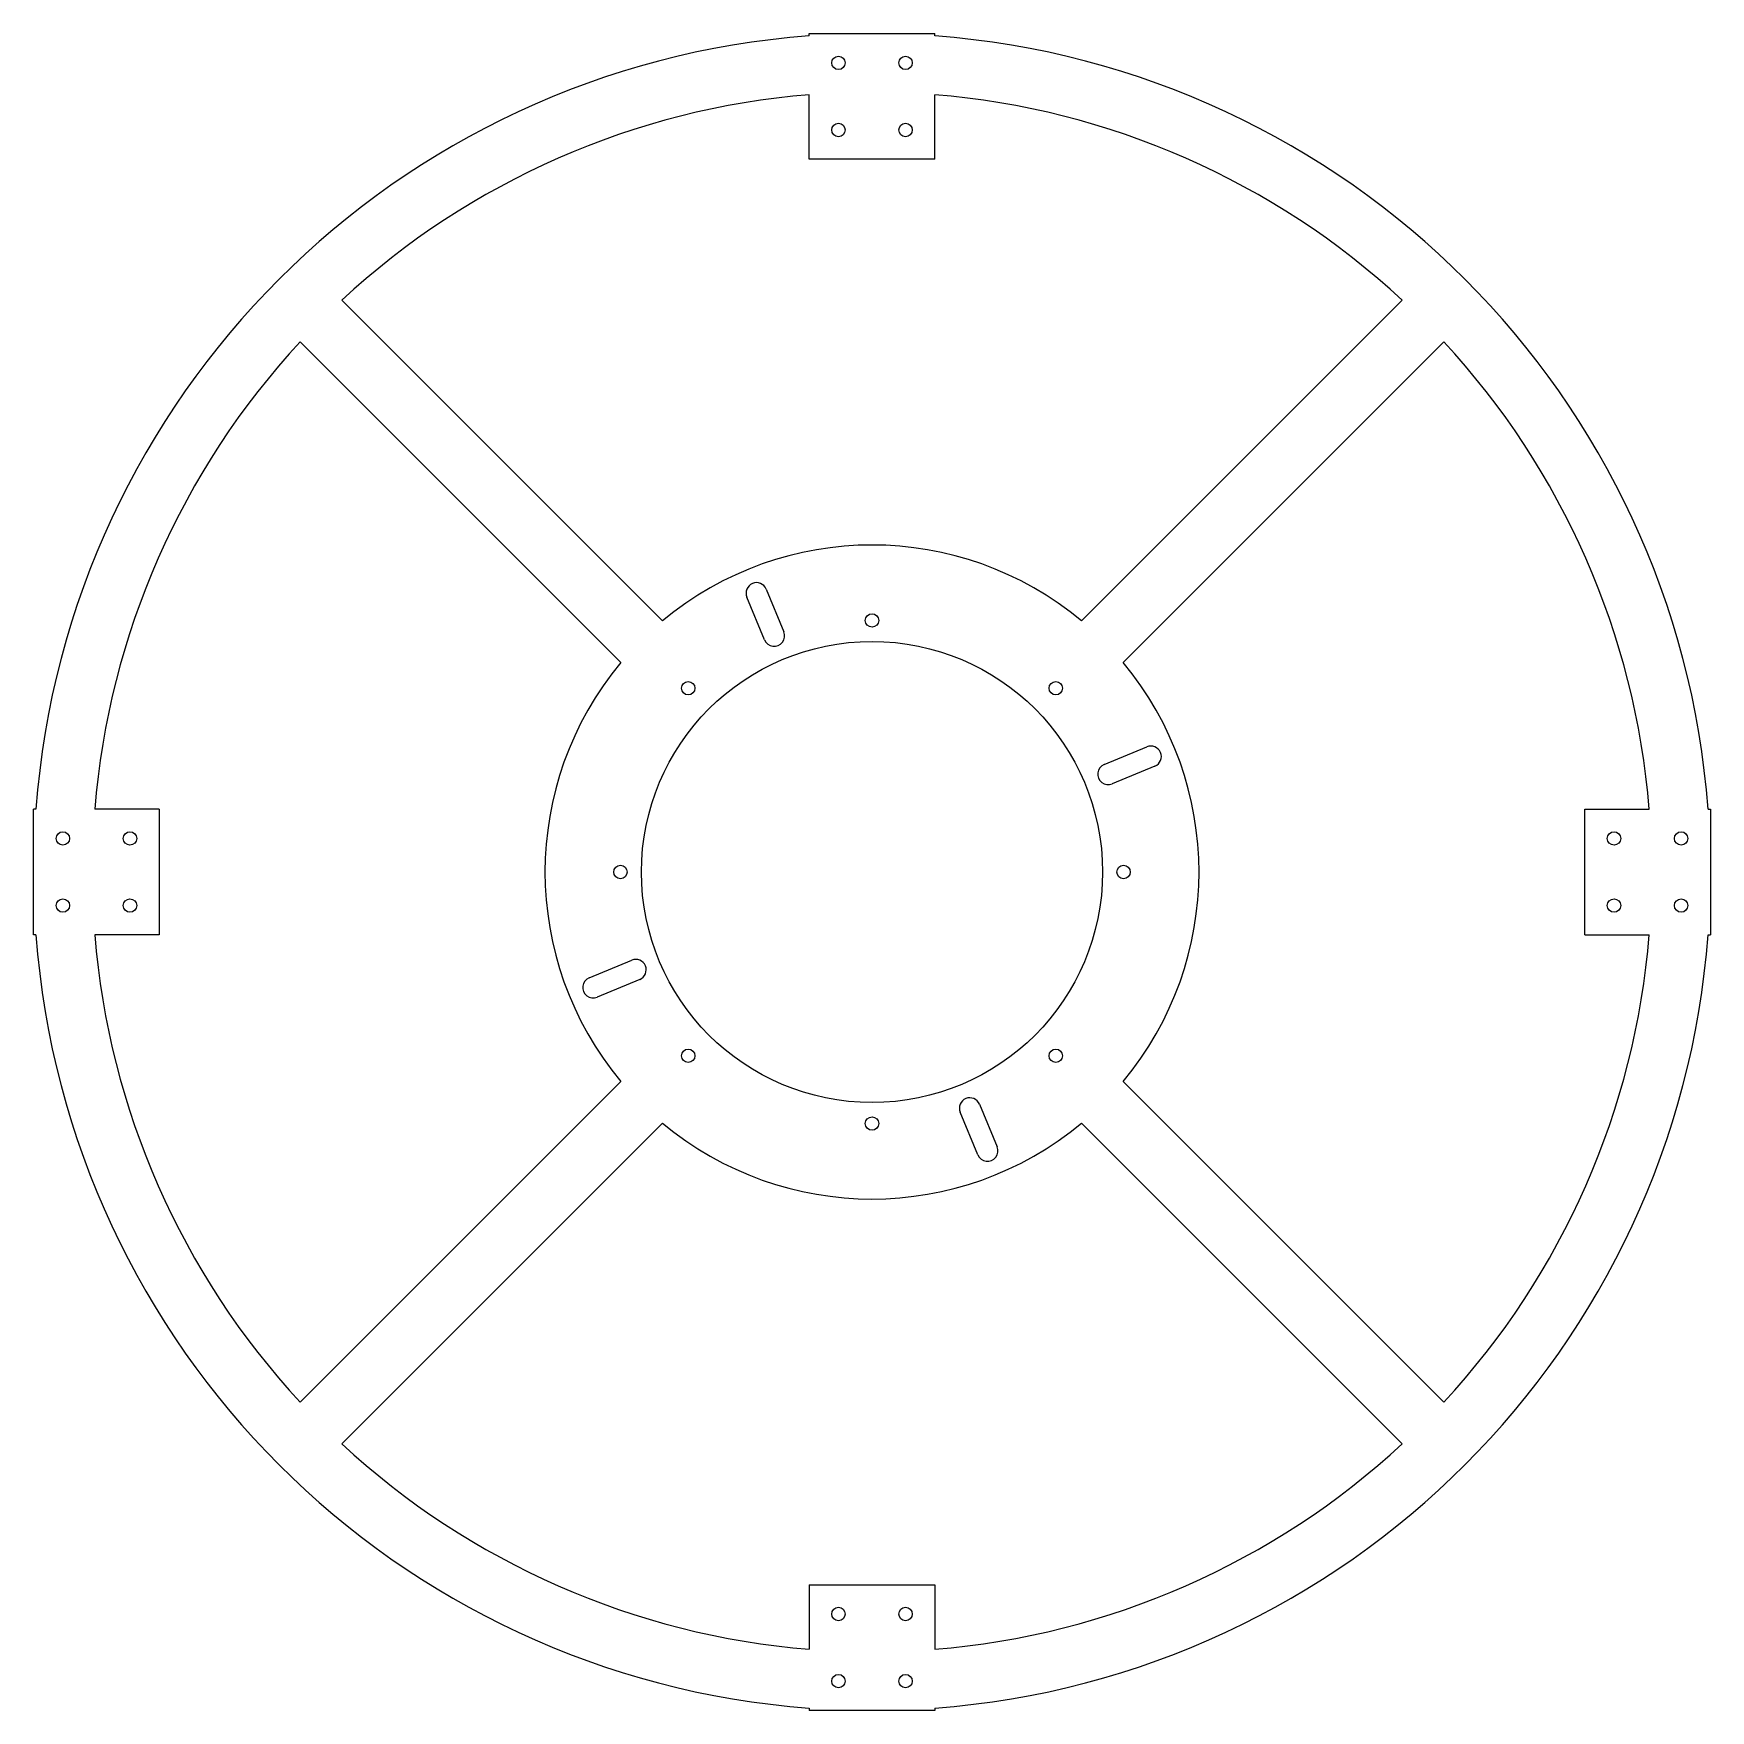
# Model space of a CAD drawing. Header units: millimetres. Extents: x -200 to 200, y -200 to 200.
import ezdxf

# ---------------------------------------------------------------- set-up
doc = ezdxf.new("R2010")
doc.units = ezdxf.units.MM

msp = doc.modelspace()

# ---------------------------------------------------------------- linework, layer by layer
for p, q in [((-15, 199.44), (-15, 200)), ((-15, 200), (15, 200)), ((15, 199.44), (15, 200)), ((-15, 170), (-15, 185.39)), ((15, 170), (15, 185.39)), ((15, 170), (-15, 170)), ((-49.98, 59.88), (-126.48, 136.38)), ((49.98, 59.88), (126.48, 136.38)), ((-59.88, 49.98), (-136.38, 126.48)), ((59.88, 49.98), (136.38, 126.48)), ((-25.65, 55.4), (-29.86, 65.56)), ((-25.24, 67.48), (-21.03, 57.31)), ((55.4, 25.65), (65.56, 29.86)), ((67.48, 25.24), (57.31, 21.03)), ((-200, -15), (-200, 15)), ((-199.44, 15), (-200, 15)), ((-170, 15), (-185.39, 15)), ((-170, 15), (-170, -15)), ((170, -15), (170, 15)), ((170, 15), (185.39, 15)), ((199.44, 15), (200, 15)), ((200, 15), (200, -15)), ((-199.44, -15), (-200, -15)), ((-170, -15), (-185.39, -15)), ((170, -15), (185.39, -15)), ((199.44, -15), (200, -15)), ((-67.48, -25.24), (-57.31, -21.03)), ((-55.4, -25.65), (-65.56, -29.86)), ((-59.88, -49.98), (-136.38, -126.48)), ((59.88, -49.98), (136.38, -126.48)), ((25.65, -55.4), (29.86, -65.56)), ((-49.98, -59.88), (-126.48, -136.38)), ((25.24, -67.48), (21.03, -57.31)), ((49.98, -59.88), (126.48, -136.38)), ((-15, -170), (-15, -185.39)), ((-15, -170), (15, -170)), ((15, -170), (15, -185.39)), ((-15, -199.44), (-15, -200)), ((15, -200), (-15, -200)), ((15, -199.44), (15, -200))]:
    msp.add_line(p, q)
for centre, radius in [((-8, 193), 1.6), ((8, 193), 1.6), ((-8, 177), 1.6), ((8, 177), 1.6), ((0, 60), 1.6), ((0, 0), 55), ((-43.84, 43.84), 1.6), ((43.84, 43.84), 1.6), ((-193, 8), 1.6), ((-177, 8), 1.6), ((177, 8), 1.6), ((193, 8), 1.6), ((-60, 0), 1.6), ((60, 0), 1.6), ((-193, -8), 1.6), ((-177, -8), 1.6), ((177, -8), 1.6), ((193, -8), 1.6), ((-43.84, -43.84), 1.6), ((43.84, -43.84), 1.6), ((0, -60), 1.6), ((-8, -177), 1.6), ((8, -177), 1.6), ((-8, -193), 1.6), ((8, -193), 1.6)]:
    msp.add_circle(centre, radius)
for centre, radius, start, end in [((0, 0), 200, 94.3012, 175.6988), ((0, 0), 200, 4.3012, 85.6988), ((0, 0), 186, 94.6257, 132.8432), ((0, 0), 186, 47.1568, 85.3743), ((0, 0), 186, 137.1568, 175.3743), ((0, 0), 186, 364.6257, 402.8432), ((0, 0), 78, -309.8511, -230.1489), ((-27.55, 66.52), 2.5, 22.5, 202.5), ((-23.34, 56.36), 2.5, -157.5, 22.5), ((0, 0), 78, -219.8511, -140.1489), ((0, 0), 78, -39.8511, 39.8511), ((66.52, 27.55), 2.5, -67.5, 112.5), ((56.36, 23.34), 2.5, 112.5, 292.5), ((0, 0), 200, 184.3012, 265.6988), ((0, 0), 186, 184.6257, 222.8432), ((0, 0), 200, 274.3012, 355.6988), ((0, 0), 186, 317.1568, 355.3743), ((-56.36, -23.34), 2.5, -67.5, 112.5), ((-66.52, -27.55), 2.5, 112.5, 292.5), ((23.34, -56.36), 2.5, 22.5, 202.5), ((0, 0), 78, -129.8511, -50.1489), ((27.55, -66.52), 2.5, -157.5, 22.5), ((0, 0), 186, 227.1568, 265.3743), ((0, 0), 186, 274.6257, 312.8432)]:
    msp.add_arc(centre, radius, start, end)

doc.saveas('drawing.dxf')
